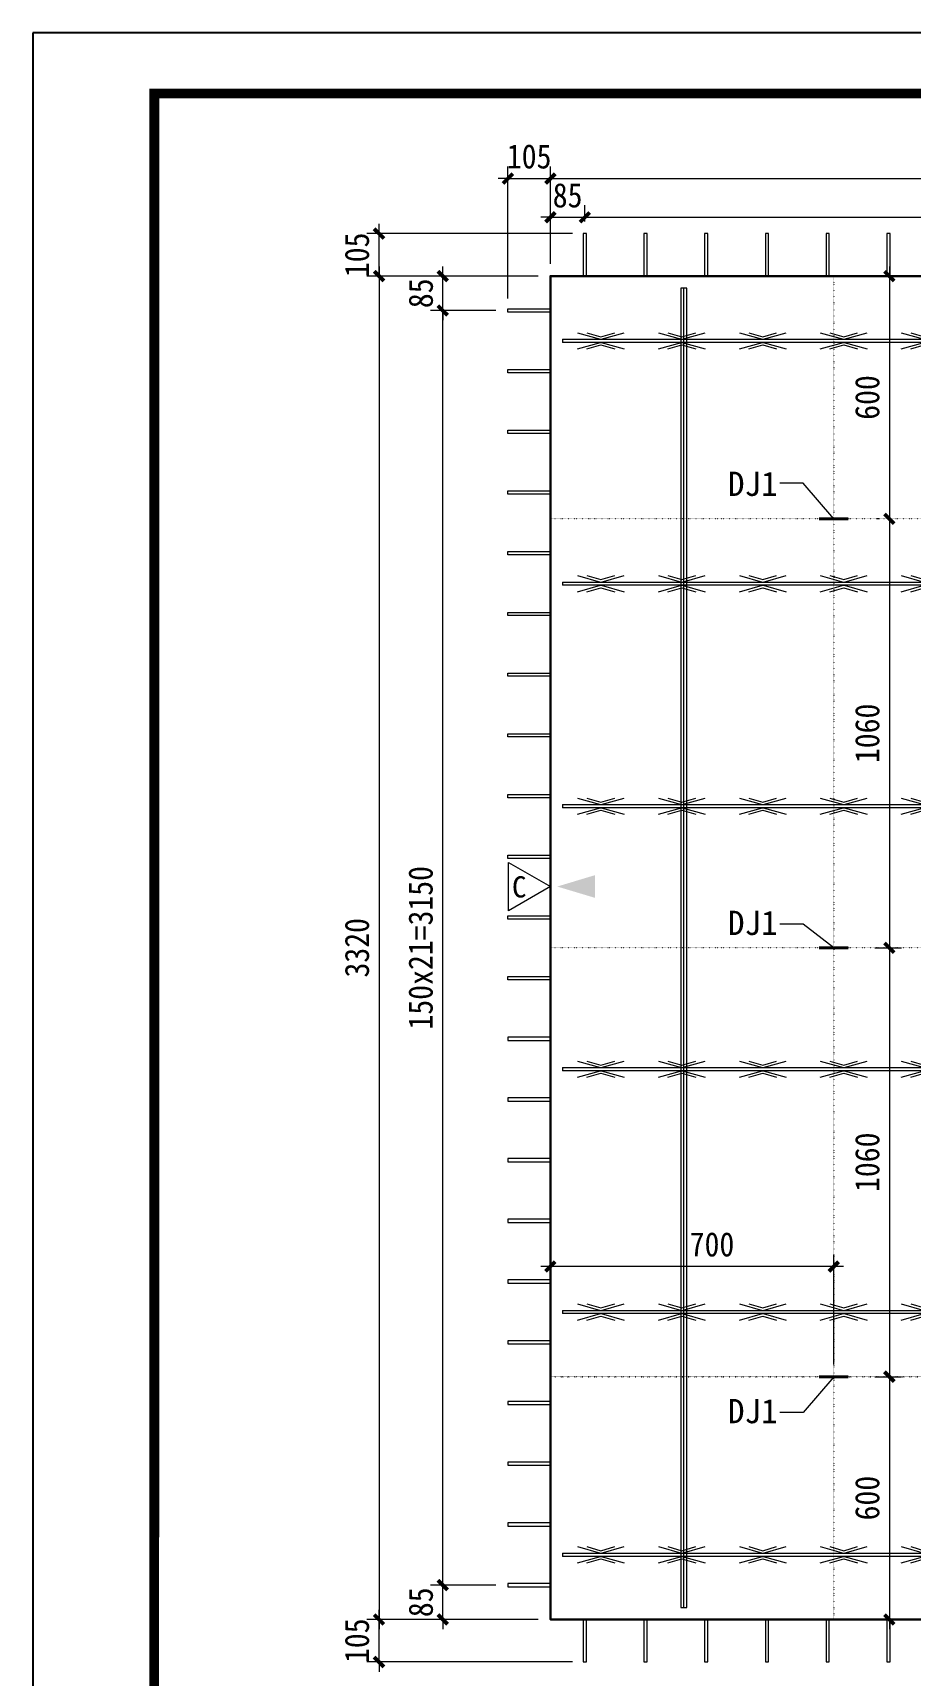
# Model space of a CAD drawing. Header units: millimetres. Extents: x 1735 to 53087, y 855 to 10491.
# Drawn here: x 18156 to 20323, y 6433 to 10491 of the extents above; entities that cross this region are included whole.
import ezdxf
from ezdxf.enums import TextEntityAlignment as Align

# ---------------------------------------------------------------- set-up
doc = ezdxf.new("R2010")
doc.units = ezdxf.units.MM
doc.linetypes.add('DOT', pattern=[0.25, 0, -0.25])
for name, color, linetype in [('ERECTIONMARK', 8, 'Continuous'), ('图框2', 1, 'Continuous'), ('图框线', 7, 'Continuous'), ('桁架', 4, 'Continuous'), ('钢筋', 7, 'Continuous')]:
    doc.layers.add(name, color=color, linetype=linetype)
for name, color, linetype, lineweight in [('YG-标注', 151, 'Continuous', 15), ('YZ-文字', 4, 'Continuous', 13), ('YZ-符号', 96, 'Continuous', 9), ('轮廓线', 2, 'Continuous', 13)]:
    doc.layers.add(name, color=color, linetype=linetype, lineweight=lineweight)
doc.styles.add('YZ-样式 2', font='simhei.ttf', dxfattribs={"width": 0.9})
doc.styles.add('图签-黑体', font='simhei.ttf')
doc.styles.add('黑体', font='simhei.ttf')
doc.dimstyles.new('m_sc-10', dxfattribs={"dimtxt": 65, "dimasz": 30, "dimexe": 20, "dimexo": 30, "dimgap": 20, "dimtad": 1, "dimdec": 0, "dimzin": 1, "dimdsep": 46, "dimtxsty": '黑体', "dimblk": 'ARCHTICK', "dimcen": 250, "dimdle": 10, "dimclrd": 256, "dimclre": 256, "dimclrt": 7, "dimazin": 0, "dimtfac": 1, "dimtdec": 0, "dimtix": 1, "dimtmove": 2, "dimatfit": 2, "dimldrblk": 'ARCHTICK', "dimfxl": 1, "dimlwd": -1, "dimlwe": -1, "dimarcsym": 0})
doc.dimstyles.new('YZ-30', dxfattribs={"dimscale": 30, "dimtxt": 2, "dimasz": 0.8, "dimexe": 1, "dimexo": 1, "dimgap": 0.8, "dimtad": 1, "dimdec": 0, "dimzin": 1, "dimdsep": 46, "dimtxsty": 'YZ-样式 2', "dimblk": 'ARCHTICK', "dimcen": 250, "dimdle": 0.8, "dimclrd": 151, "dimclre": 151, "dimclrt": 7, "dimazin": 0, "dimtfac": 1, "dimtdec": 0, "dimtix": 1, "dimtmove": 2, "dimatfit": 2, "dimldrblk": 'ARCHTICK', "dimfxl": 1, "dimlwd": 9, "dimlwe": 9, "dimarcsym": 0})

# ---------------------------------------------------------------- blocks, each defined once
blk = doc.blocks.new('_ArchTick')
at = {"color": 0, "linetype": 'ByBlock', "const_width": 0.4}
blk.add_lwpolyline([(-0.5, -0.5), (0.5, 0.5)], dxfattribs=at)
blk = doc.blocks.new('*D209')
at = {"layer": 'Defpoints', "color": 0, "ltscale": 30, "transparency": 16777216}
for p in [(19434.4, 9890.2), (19011.1, 6570.2), (19434.4, 6570.2)]:
    blk.add_point(p, dxfattribs=at)
at = {"layer": 'YG-标注', "color": 151, "lineweight": 9, "ltscale": 30, "transparency": 16777216}
for p, q in [((19011.1, 9914.2), (19011.1, 6546.2)), ((19404.4, 9890.2), (18981.1, 9890.2)), ((19404.4, 6570.2), (18981.1, 6570.2))]:
    blk.add_line(p, q, dxfattribs=at)
at = {"layer": 'YG-标注', "color": 151, "lineweight": 9, "ltscale": 30, "transparency": 16777216, "xscale": 24, "yscale": 24, "zscale": 24}
for p, rotation in [((19011.1, 9890.2), 90), ((19011.1, 6570.2), 270)]:
    blk.add_blockref('_ArchTick', p, dxfattribs=dict(at, rotation=rotation))
at = {"layer": 'YG-标注', "color": 7, "lineweight": 9, "ltscale": 30, "transparency": 16777216, "insert": (18956.8, 8230.2), "char_height": 60, "attachment_point": 5, "rotation": 90, "style": 'YZ-样式 2'}
blk.add_mtext('3320', dxfattribs=at)
blk = doc.blocks.new('*D210')
at = {"layer": 'Defpoints', "color": 0, "ltscale": 30, "transparency": 16777216}
for p in [(19011.1, 9995.2), (19519.4, 9995.2), (19434.4, 9890.2)]:
    blk.add_point(p, dxfattribs=at)
at = {"layer": 'YG-标注', "color": 151, "lineweight": 9, "ltscale": 30, "transparency": 16777216}
for p, q in [((19489.4, 9995.2), (18981.1, 9995.2)), ((19011.1, 9995.2), (19011.1, 10019.2)), ((19011.1, 9890.2), (19011.1, 9995.2)), ((19404.4, 9890.2), (18981.1, 9890.2)), ((19011.1, 9890.2), (19011.1, 9866.2))]:
    blk.add_line(p, q, dxfattribs=at)
at = {"layer": 'YG-标注', "color": 151, "lineweight": 9, "ltscale": 30, "transparency": 16777216, "xscale": 24, "yscale": 24, "zscale": 24}
for p, rotation in [((19011.1, 9995.2), 270), ((19011.1, 9890.2), 90)]:
    blk.add_blockref('_ArchTick', p, dxfattribs=dict(at, rotation=rotation))
at = {"layer": 'YG-标注', "color": 7, "lineweight": 9, "ltscale": 30, "transparency": 16777216, "insert": (18956.8, 9942.7), "char_height": 60, "attachment_point": 5, "rotation": 90, "style": 'YZ-样式 2'}
blk.add_mtext('105', dxfattribs=at)
blk = doc.blocks.new('*D211')
at = {"layer": 'Defpoints', "color": 0, "ltscale": 30, "transparency": 16777216}
for p in [(19011.1, 6570.2), (19434.4, 6570.2), (19519.4, 6465.2)]:
    blk.add_point(p, dxfattribs=at)
at = {"layer": 'YG-标注', "color": 151, "lineweight": 9, "ltscale": 30, "transparency": 16777216}
for p, q in [((19011.1, 6570.2), (19011.1, 6594.2)), ((19404.4, 6570.2), (18981.1, 6570.2)), ((19011.1, 6465.2), (19011.1, 6570.2)), ((19489.4, 6465.2), (18981.1, 6465.2)), ((19011.1, 6465.2), (19011.1, 6441.2))]:
    blk.add_line(p, q, dxfattribs=at)
at = {"layer": 'YG-标注', "color": 151, "lineweight": 9, "ltscale": 30, "transparency": 16777216, "xscale": 24, "yscale": 24, "zscale": 24}
for p, rotation in [((19011.1, 6570.2), 270), ((19011.1, 6465.2), 90)]:
    blk.add_blockref('_ArchTick', p, dxfattribs=dict(at, rotation=rotation))
at = {"layer": 'YG-标注', "color": 7, "lineweight": 9, "ltscale": 30, "transparency": 16777216, "insert": (18956.8, 6517.7), "char_height": 60, "attachment_point": 5, "rotation": 90, "style": 'YZ-样式 2'}
blk.add_mtext('105', dxfattribs=at)
blk = doc.blocks.new('*D212')
at = {"layer": 'Defpoints', "color": 0, "ltscale": 30, "transparency": 16777216}
for p in [(19168.5, 9805.2), (19329.4, 9805.2), (19329.4, 6655.2)]:
    blk.add_point(p, dxfattribs=at)
at = {"layer": 'YG-标注', "color": 151, "lineweight": 9, "ltscale": 30, "transparency": 16777216}
for p, q in [((19168.5, 6631.2), (19168.5, 9829.2)), ((19299.4, 9805.2), (19138.5, 9805.2)), ((19299.4, 6655.2), (19138.5, 6655.2))]:
    blk.add_line(p, q, dxfattribs=at)
at = {"layer": 'YG-标注', "color": 151, "lineweight": 9, "ltscale": 30, "transparency": 16777216, "xscale": 24, "yscale": 24, "zscale": 24}
for p, rotation in [((19168.5, 9805.2), 90), ((19168.5, 6655.2), 270)]:
    blk.add_blockref('_ArchTick', p, dxfattribs=dict(at, rotation=rotation))
at = {"layer": 'YG-标注', "color": 7, "lineweight": 9, "ltscale": 30, "transparency": 16777216, "insert": (19114.1, 8230.2), "char_height": 60, "attachment_point": 5, "rotation": 90, "style": 'YZ-样式 2'}
blk.add_mtext('150x21=3150', dxfattribs=at)
blk = doc.blocks.new('*D213')
at = {"layer": 'Defpoints', "color": 0, "ltscale": 30, "transparency": 16777216}
for p in [(19168.5, 9890.2), (19434.4, 9890.2), (19329.4, 9805.2)]:
    blk.add_point(p, dxfattribs=at)
at = {"layer": 'YG-标注', "color": 151, "lineweight": 9, "ltscale": 30, "transparency": 16777216}
for p, q in [((19168.5, 9890.2), (19168.5, 9914.2)), ((19404.4, 9890.2), (19138.5, 9890.2)), ((19168.5, 9805.2), (19168.5, 9890.2)), ((19299.4, 9805.2), (19138.5, 9805.2)), ((19168.5, 9805.2), (19168.5, 9781.2))]:
    blk.add_line(p, q, dxfattribs=at)
at = {"layer": 'YG-标注', "color": 151, "lineweight": 9, "ltscale": 30, "transparency": 16777216, "xscale": 24, "yscale": 24, "zscale": 24}
for p, rotation in [((19168.5, 9890.2), 270), ((19168.5, 9805.2), 90)]:
    blk.add_blockref('_ArchTick', p, dxfattribs=dict(at, rotation=rotation))
at = {"layer": 'YG-标注', "color": 7, "lineweight": 9, "ltscale": 30, "transparency": 16777216, "insert": (19114.5, 9847.7), "char_height": 60, "attachment_point": 5, "rotation": 90, "style": 'YZ-样式 2'}
blk.add_mtext('85', dxfattribs=at)
blk = doc.blocks.new('*D214')
at = {"layer": 'Defpoints', "color": 0, "ltscale": 30, "transparency": 16777216}
for p in [(19168.5, 6655.2), (19329.4, 6655.2), (19434.4, 6570.2)]:
    blk.add_point(p, dxfattribs=at)
at = {"layer": 'YG-标注', "color": 151, "lineweight": 9, "ltscale": 30, "transparency": 16777216}
for p, q in [((19168.5, 6655.2), (19168.5, 6679.2)), ((19299.4, 6655.2), (19138.5, 6655.2)), ((19168.5, 6570.2), (19168.5, 6655.2)), ((19404.4, 6570.2), (19138.5, 6570.2)), ((19168.5, 6570.2), (19168.5, 6546.2))]:
    blk.add_line(p, q, dxfattribs=at)
at = {"layer": 'YG-标注', "color": 151, "lineweight": 9, "ltscale": 30, "transparency": 16777216, "xscale": 24, "yscale": 24, "zscale": 24}
for p, rotation in [((19168.5, 6655.2), 270), ((19168.5, 6570.2), 90)]:
    blk.add_blockref('_ArchTick', p, dxfattribs=dict(at, rotation=rotation))
at = {"layer": 'YG-标注', "color": 7, "lineweight": 9, "ltscale": 30, "transparency": 16777216, "insert": (19114.5, 6612.7), "char_height": 60, "attachment_point": 5, "rotation": 90, "style": 'YZ-样式 2'}
blk.add_mtext('85', dxfattribs=at)
blk = doc.blocks.new('*D215')
at = {"layer": 'Defpoints', "color": 0, "ltscale": 30, "transparency": 16777216}
for p in [(19434.4, 10131.3), (19434.4, 9890.2), (19329.4, 9805.2)]:
    blk.add_point(p, dxfattribs=at)
at = {"layer": 'YG-标注', "color": 151, "lineweight": 9, "ltscale": 30, "transparency": 16777216}
for p, q in [((19329.4, 9835.2), (19329.4, 10161.3)), ((19434.4, 9920.2), (19434.4, 10161.3)), ((19329.4, 10131.3), (19305.4, 10131.3)), ((19329.4, 10131.3), (19434.4, 10131.3)), ((19434.4, 10131.3), (19458.4, 10131.3))]:
    blk.add_line(p, q, dxfattribs=at)
at = {"layer": 'YG-标注', "color": 151, "lineweight": 9, "ltscale": 30, "transparency": 16777216, "xscale": 24, "yscale": 24, "zscale": 24}
blk.add_blockref('_ArchTick', (19329.4, 10131.3), dxfattribs=at)
at = {"layer": 'YG-标注', "color": 151, "lineweight": 9, "ltscale": 30, "transparency": 16777216, "xscale": 24, "yscale": 24, "zscale": 24, "rotation": 180}
blk.add_blockref('_ArchTick', (19434.4, 10131.3), dxfattribs=at)
at = {"layer": 'YG-标注', "color": 7, "ltscale": 30, "transparency": 16777216, "insert": (19381.9, 10185.7), "char_height": 60, "attachment_point": 5, "style": 'YZ-样式 2'}
blk.add_mtext('105', dxfattribs=at)
blk = doc.blocks.new('*D216')
at = {"layer": 'Defpoints', "color": 0, "ltscale": 30, "transparency": 16777216}
for p in [(19519.4, 10035.5), (19519.4, 9995.2), (19434.4, 9890.2)]:
    blk.add_point(p, dxfattribs=at)
at = {"layer": 'YG-标注', "color": 151, "lineweight": 9, "ltscale": 30, "transparency": 16777216}
for p, q in [((19434.4, 10035.5), (19410.4, 10035.5)), ((19434.4, 9920.2), (19434.4, 10065.5)), ((19434.4, 10035.5), (19519.4, 10035.5)), ((19519.4, 10025.2), (19519.4, 10065.5)), ((19519.4, 10035.5), (19543.4, 10035.5))]:
    blk.add_line(p, q, dxfattribs=at)
at = {"layer": 'YG-标注', "color": 151, "lineweight": 9, "ltscale": 30, "transparency": 16777216, "xscale": 24, "yscale": 24, "zscale": 24}
blk.add_blockref('_ArchTick', (19434.4, 10035.5), dxfattribs=at)
at = {"layer": 'YG-标注', "color": 151, "lineweight": 9, "ltscale": 30, "transparency": 16777216, "xscale": 24, "yscale": 24, "zscale": 24, "rotation": 180}
blk.add_blockref('_ArchTick', (19519.4, 10035.5), dxfattribs=at)
at = {"layer": 'YG-标注', "color": 7, "ltscale": 30, "transparency": 16777216, "insert": (19476.9, 10089.5), "char_height": 60, "attachment_point": 5, "style": 'YZ-样式 2'}
blk.add_mtext('85', dxfattribs=at)
blk = doc.blocks.new('*D217')
at = {"layer": 'Defpoints', "color": 0, "ltscale": 30, "transparency": 16777216}
for p in [(23054.4, 10131.3), (19434.4, 9890.2), (23054.4, 9890.2)]:
    blk.add_point(p, dxfattribs=at)
at = {"layer": 'YG-标注', "color": 151, "lineweight": 9, "ltscale": 30, "transparency": 16777216}
for p, q in [((19434.4, 9920.2), (19434.4, 10161.3)), ((23054.4, 9920.2), (23054.4, 10161.3)), ((19410.4, 10131.3), (23078.4, 10131.3))]:
    blk.add_line(p, q, dxfattribs=at)
at = {"layer": 'YG-标注', "color": 151, "lineweight": 9, "ltscale": 30, "transparency": 16777216, "xscale": 24, "yscale": 24, "zscale": 24, "rotation": 180}
blk.add_blockref('_ArchTick', (19434.4, 10131.3), dxfattribs=at)
at = {"layer": 'YG-标注', "color": 151, "lineweight": 9, "ltscale": 30, "transparency": 16777216, "xscale": 24, "yscale": 24, "zscale": 24}
blk.add_blockref('_ArchTick', (23054.4, 10131.3), dxfattribs=at)
at = {"layer": 'YG-标注', "color": 7, "lineweight": 9, "ltscale": 30, "transparency": 16777216, "insert": (21244.4, 10185.7), "char_height": 60, "attachment_point": 5, "style": 'YZ-样式 2'}
blk.add_mtext('3620', dxfattribs=at)
blk = doc.blocks.new('*D220')
at = {"layer": 'Defpoints', "color": 0, "ltscale": 30, "transparency": 16777216}
for p in [(22969.4, 10035.5), (19519.4, 9995.2), (22969.4, 9995.2)]:
    blk.add_point(p, dxfattribs=at)
at = {"layer": 'YG-标注', "color": 151, "lineweight": 9, "ltscale": 30, "transparency": 16777216}
for p, q in [((19495.4, 10035.5), (22993.4, 10035.5)), ((19519.4, 10025.2), (19519.4, 10065.5)), ((22969.4, 10025.2), (22969.4, 10065.5))]:
    blk.add_line(p, q, dxfattribs=at)
at = {"layer": 'YG-标注', "color": 151, "lineweight": 9, "ltscale": 30, "transparency": 16777216, "xscale": 24, "yscale": 24, "zscale": 24, "rotation": 180}
blk.add_blockref('_ArchTick', (19519.4, 10035.5), dxfattribs=at)
at = {"layer": 'YG-标注', "color": 151, "lineweight": 9, "ltscale": 30, "transparency": 16777216, "xscale": 24, "yscale": 24, "zscale": 24}
blk.add_blockref('_ArchTick', (22969.4, 10035.5), dxfattribs=at)
at = {"layer": 'YG-标注', "color": 7, "ltscale": 30, "transparency": 16777216, "insert": (21244.4, 10089.8), "char_height": 60, "attachment_point": 5, "style": 'YZ-样式 2'}
blk.add_mtext('150x23=3450', dxfattribs=at)
blk = doc.blocks.new('*D221')
at = {"layer": 'Defpoints', "color": 0, "ltscale": 30, "transparency": 16777216}
for p in [(19434.4, 7442.5), (19434.4, 7286.4), (20134.4, 7170.2)]:
    blk.add_point(p, dxfattribs=at)
at = {"layer": 'YG-标注', "color": 151, "lineweight": 9, "ltscale": 30, "transparency": 16777216}
for p, q in [((19434.4, 7316.4), (19434.4, 7472.5)), ((20134.4, 7200.2), (20134.4, 7472.5)), ((20158.4, 7442.5), (19410.4, 7442.5))]:
    blk.add_line(p, q, dxfattribs=at)
at = {"layer": 'YG-标注', "color": 151, "lineweight": 9, "ltscale": 30, "transparency": 16777216, "xscale": 24, "yscale": 24, "zscale": 24, "rotation": 180}
blk.add_blockref('_ArchTick', (19434.4, 7442.5), dxfattribs=at)
at = {"layer": 'YG-标注', "color": 151, "lineweight": 9, "ltscale": 30, "transparency": 16777216, "xscale": 24, "yscale": 24, "zscale": 24}
blk.add_blockref('_ArchTick', (20134.4, 7442.5), dxfattribs=at)
at = {"layer": 'YG-标注', "color": 7, "lineweight": 9, "ltscale": 30, "transparency": 16777216, "insert": (19833.6, 7496.9), "char_height": 60, "attachment_point": 5, "style": 'YZ-样式 2'}
blk.add_mtext('700', dxfattribs=at)
blk = doc.blocks.new('A$C534605DC')
at = {"layer": '桁架', "color": 4, "lineweight": 9}
for p, q in [((-3560, 4), (-3560, -4)), ((0, -4), (0, 4))]:
    blk.add_line(p, q, dxfattribs=at)
for points in [[(-3560, 4), (0, 4)], [(-3523.2, 20), (-3466.3, 4), (-3464.5, 4), (-3407.6, 20)], [(-3499.7, 20), (-3465.5, 10), (-3465.2, 10), (-3431.1, 20)], [(-3323.2, 20), (-3266.3, 4), (-3264.5, 4), (-3207.6, 20)], [(-3299.7, 20), (-3265.5, 10), (-3265.2, 10), (-3231.1, 20)], [(-3123.2, 20), (-3066.3, 4), (-3064.5, 4), (-3007.6, 20)], [(-3099.7, 20), (-3065.5, 10), (-3065.2, 10), (-3031.1, 20)], [(-2923.2, 20), (-2866.3, 4), (-2864.5, 4), (-2807.6, 20)], [(-2899.7, 20), (-2865.5, 10), (-2865.2, 10), (-2831.1, 20)], [(-2723.2, 20), (-2666.3, 4), (-2664.5, 4), (-2607.6, 20)], [(-2699.7, 20), (-2665.5, 10), (-2665.2, 10), (-2631.1, 20)], [(-2523.2, 20), (-2466.3, 4), (-2464.5, 4), (-2407.6, 20)], [(-2499.7, 20), (-2465.5, 10), (-2465.2, 10), (-2431.1, 20)], [(-2323.2, 20), (-2266.3, 4), (-2264.5, 4), (-2207.6, 20)], [(-2299.7, 20), (-2265.5, 10), (-2265.2, 10), (-2231.1, 20)], [(-2123.2, 20), (-2066.3, 4), (-2064.5, 4), (-2007.6, 20)], [(-2099.7, 20), (-2065.5, 10), (-2065.2, 10), (-2031.1, 20)], [(-1923.2, 20), (-1866.3, 4), (-1864.5, 4), (-1807.6, 20)], [(-1899.7, 20), (-1865.5, 10), (-1865.2, 10), (-1831.1, 20)], [(-1723.2, 20), (-1666.3, 4), (-1664.5, 4), (-1607.6, 20)], [(-1699.7, 20), (-1665.5, 10), (-1665.2, 10), (-1631.1, 20)], [(-1523.2, 20), (-1466.3, 4), (-1464.5, 4), (-1407.6, 20)], [(-1499.7, 20), (-1465.5, 10), (-1465.2, 10), (-1431.1, 20)], [(-1323.2, 20), (-1266.3, 4), (-1264.5, 4), (-1207.6, 20)], [(-1299.7, 20), (-1265.5, 10), (-1265.2, 10), (-1231.1, 20)], [(-1123.2, 20), (-1066.3, 4), (-1064.5, 4), (-1007.6, 20)], [(-1099.7, 20), (-1065.5, 10), (-1065.2, 10), (-1031.1, 20)], [(-922.9, 20), (-866, 4), (-864.1, 4), (-807.3, 20)], [(-899.4, 20), (-865.2, 10), (-864.9, 10), (-830.8, 20)], [(-722.9, 20), (-666, 4), (-664.1, 4), (-607.3, 20)], [(-699.4, 20), (-665.2, 10), (-664.9, 10), (-630.8, 20)], [(-522.9, 20), (-466, 4), (-464.1, 4), (-407.3, 20)], [(-499.4, 20), (-465.2, 10), (-464.9, 10), (-430.8, 20)], [(-322.9, 20), (-266, 4), (-264.1, 4), (-207.3, 20)], [(-299.4, 20), (-265.2, 10), (-264.9, 10), (-230.8, 20)], [(-122.4, 20), (-65.5, 4), (-63.7, 4), (-6.8, 20)], [(-98.9, 20), (-64.8, 10), (-64.4, 10), (-30.3, 20)], [(0, -4), (-3560, -4)], [(-3523.2, -20), (-3466.3, -4), (-3464.5, -4), (-3407.6, -20)], [(-3499.7, -20), (-3465.5, -10), (-3465.2, -10), (-3431.1, -20)], [(-3323.2, -20), (-3266.3, -4), (-3264.5, -4), (-3207.6, -20)], [(-3299.7, -20), (-3265.5, -10), (-3265.2, -10), (-3231.1, -20)], [(-3123.2, -20), (-3066.3, -4), (-3064.5, -4), (-3007.6, -20)], [(-3099.7, -20), (-3065.5, -10), (-3065.2, -10), (-3031.1, -20)], [(-2923.2, -20), (-2866.3, -4), (-2864.5, -4), (-2807.6, -20)], [(-2899.7, -20), (-2865.5, -10), (-2865.2, -10), (-2831.1, -20)], [(-2723.2, -20), (-2666.3, -4), (-2664.5, -4), (-2607.6, -20)], [(-2699.7, -20), (-2665.5, -10), (-2665.2, -10), (-2631.1, -20)], [(-2523.2, -20), (-2466.3, -4), (-2464.5, -4), (-2407.6, -20)], [(-2499.7, -20), (-2465.5, -10), (-2465.2, -10), (-2431.1, -20)], [(-2323.2, -20), (-2266.3, -4), (-2264.5, -4), (-2207.6, -20)], [(-2299.7, -20), (-2265.5, -10), (-2265.2, -10), (-2231.1, -20)], [(-2123.2, -20), (-2066.3, -4), (-2064.5, -4), (-2007.6, -20)], [(-2099.7, -20), (-2065.5, -10), (-2065.2, -10), (-2031.1, -20)], [(-1923.2, -20), (-1866.3, -4), (-1864.5, -4), (-1807.6, -20)], [(-1899.7, -20), (-1865.5, -10), (-1865.2, -10), (-1831.1, -20)], [(-1723.2, -20), (-1666.3, -4), (-1664.5, -4), (-1607.6, -20)], [(-1699.7, -20), (-1665.5, -10), (-1665.2, -10), (-1631.1, -20)], [(-1523.2, -20), (-1466.3, -4), (-1464.5, -4), (-1407.6, -20)], [(-1499.7, -20), (-1465.5, -10), (-1465.2, -10), (-1431.1, -20)], [(-1323.2, -20), (-1266.3, -4), (-1264.5, -4), (-1207.6, -20)], [(-1299.7, -20), (-1265.5, -10), (-1265.2, -10), (-1231.1, -20)], [(-1123.2, -20), (-1066.3, -4), (-1064.5, -4), (-1007.6, -20)], [(-1099.7, -20), (-1065.5, -10), (-1065.2, -10), (-1031.1, -20)], [(-922.9, -20), (-866, -4), (-864.1, -4), (-807.3, -20)], [(-899.4, -20), (-865.2, -10), (-864.9, -10), (-830.8, -20)], [(-722.9, -20), (-666, -4), (-664.1, -4), (-607.3, -20)], [(-699.4, -20), (-665.2, -10), (-664.9, -10), (-630.8, -20)], [(-522.9, -20), (-466, -4), (-464.1, -4), (-407.3, -20)], [(-499.4, -20), (-465.2, -10), (-464.9, -10), (-430.8, -20)], [(-322.9, -20), (-266, -4), (-264.1, -4), (-207.3, -20)], [(-299.4, -20), (-265.2, -10), (-264.9, -10), (-230.8, -20)], [(-122.4, -20), (-65.5, -4), (-63.7, -4), (-6.8, -20)], [(-98.9, -20), (-64.8, -10), (-64.4, -10), (-30.3, -20)]]:
    blk.add_lwpolyline(points, dxfattribs=at)
blk = doc.blocks.new('A$C58884BC7')
at = {"layer": '钢筋', "color": 4, "lineweight": 13}
for points in [[(-7.2, 0), (7.3, 0), (7.3, 3200), (7.3, 3260), (-7.2, 3260)], [(-7.2, 3260), (-7.2, 3260), (-7.2, 0)], [(-0.8, 3260), (-0.8, 3200), (-0.8, 0)]]:
    blk.add_lwpolyline(points, dxfattribs=at)
blk = doc.blocks.new('*D246')
at = {"layer": 'Defpoints', "color": 0, "ltscale": 30, "transparency": 16777216}
for p in [(20371.3, 9890.2), (20271.7, 9290.2), (20277.4, 9290.2)]:
    blk.add_point(p, dxfattribs=at)
at = {"layer": 'YG-标注', "color": 151, "lineweight": 9, "ltscale": 30, "transparency": 16777216}
for p, q in [((20271.7, 9914.2), (20271.7, 9266.2)), ((20341.3, 9890.2), (20241.7, 9890.2)), ((20247.4, 9290.2), (20241.7, 9290.2))]:
    blk.add_line(p, q, dxfattribs=at)
at = {"layer": 'YG-标注', "color": 151, "lineweight": 9, "ltscale": 30, "transparency": 16777216, "xscale": 24, "yscale": 24, "zscale": 24}
for p, rotation in [((20271.7, 9890.2), 90), ((20271.7, 9290.2), 270)]:
    blk.add_blockref('_ArchTick', p, dxfattribs=dict(at, rotation=rotation))
at = {"layer": 'YG-标注', "color": 7, "ltscale": 30, "transparency": 16777216, "insert": (20217.4, 9590.2), "char_height": 60, "attachment_point": 5, "rotation": 90, "style": 'YZ-样式 2'}
blk.add_mtext('600', dxfattribs=at)
blk = doc.blocks.new('*D247')
at = {"layer": 'Defpoints', "color": 0, "ltscale": 30, "transparency": 16777216}
for p in [(20277.4, 9290.2), (20205.9, 8230.2), (20271.7, 8230.2)]:
    blk.add_point(p, dxfattribs=at)
at = {"layer": 'YG-标注', "color": 151, "lineweight": 9, "ltscale": 30, "transparency": 16777216}
for p, q in [((20271.7, 9314.2), (20271.7, 8206.2)), ((20247.4, 9290.2), (20241.7, 9290.2)), ((20235.9, 8230.2), (20301.7, 8230.2))]:
    blk.add_line(p, q, dxfattribs=at)
at = {"layer": 'YG-标注', "color": 151, "lineweight": 9, "ltscale": 30, "transparency": 16777216, "xscale": 24, "yscale": 24, "zscale": 24}
for p, rotation in [((20271.7, 9290.2), 90), ((20271.7, 8230.2), 270)]:
    blk.add_blockref('_ArchTick', p, dxfattribs=dict(at, rotation=rotation))
at = {"layer": 'YG-标注', "color": 7, "ltscale": 30, "transparency": 16777216, "insert": (20217.4, 8760.2), "char_height": 60, "attachment_point": 5, "rotation": 90, "style": 'YZ-样式 2'}
blk.add_mtext('1060', dxfattribs=at)
blk = doc.blocks.new('*D248')
at = {"layer": 'Defpoints', "color": 0, "ltscale": 30, "transparency": 16777216}
for p in [(20205.9, 8230.2), (20205.9, 7170.2), (20271.7, 7170.2)]:
    blk.add_point(p, dxfattribs=at)
at = {"layer": 'YG-标注', "color": 151, "lineweight": 9, "ltscale": 30, "transparency": 16777216}
for p, q in [((20271.7, 8254.2), (20271.7, 7146.2)), ((20235.9, 8230.2), (20301.7, 8230.2)), ((20235.9, 7170.2), (20301.7, 7170.2))]:
    blk.add_line(p, q, dxfattribs=at)
at = {"layer": 'YG-标注', "color": 151, "lineweight": 9, "ltscale": 30, "transparency": 16777216, "xscale": 24, "yscale": 24, "zscale": 24}
for p, rotation in [((20271.7, 8230.2), 90), ((20271.7, 7170.2), 270)]:
    blk.add_blockref('_ArchTick', p, dxfattribs=dict(at, rotation=rotation))
at = {"layer": 'YG-标注', "color": 7, "ltscale": 30, "transparency": 16777216, "insert": (20217.4, 7700.2), "char_height": 60, "attachment_point": 5, "rotation": 90, "style": 'YZ-样式 2'}
blk.add_mtext('1060', dxfattribs=at)
blk = doc.blocks.new('*D249')
at = {"layer": 'Defpoints', "color": 0, "ltscale": 30, "transparency": 16777216}
for p in [(20205.9, 7170.2), (20171.4, 6570.2), (20271.7, 6570.2)]:
    blk.add_point(p, dxfattribs=at)
at = {"layer": 'YG-标注', "color": 151, "lineweight": 9, "ltscale": 30, "transparency": 16777216}
for p, q in [((20271.7, 7194.2), (20271.7, 6546.2)), ((20235.9, 7170.2), (20301.7, 7170.2)), ((20201.4, 6570.2), (20301.7, 6570.2))]:
    blk.add_line(p, q, dxfattribs=at)
at = {"layer": 'YG-标注', "color": 151, "lineweight": 9, "ltscale": 30, "transparency": 16777216, "xscale": 24, "yscale": 24, "zscale": 24}
for p, rotation in [((20271.7, 7170.2), 90), ((20271.7, 6570.2), 270)]:
    blk.add_blockref('_ArchTick', p, dxfattribs=dict(at, rotation=rotation))
at = {"layer": 'YG-标注', "color": 7, "ltscale": 30, "transparency": 16777216, "insert": (20217.4, 6870.2), "char_height": 60, "attachment_point": 5, "rotation": 90, "style": 'YZ-样式 2'}
blk.add_mtext('600', dxfattribs=at)

msp = doc.modelspace()

# ---------------------------------------------------------------- hatches: boundary and pattern name
at = {"layer": 'YZ-符号', "lineweight": 15}
msp.add_hatch(color=1, dxfattribs=at).paths.add_polyline_path([(19451.4, 8381.6), (19544.5, 8353.6), (19544.5, 8409.7)])

# ---------------------------------------------------------------- linework, layer by layer
at = {"layer": 'ERECTIONMARK', "color": 3, "lineweight": 40}
for p, q in [((20098.7, 9290.2), (20170.2, 9290.2)), ((20098.7, 9290.2), (20170.2, 9290.2)), ((20098.7, 8230.2), (20170.2, 8230.2)), ((20098.7, 8230.2), (20170.2, 8230.2)), ((20098.7, 7170.2), (20170.2, 7170.2)), ((20098.7, 7170.2), (20170.2, 7170.2))]:
    msp.add_line(p, q, dxfattribs=at)
at = {"layer": 'YZ-符号', "color": 253, "linetype": 'DOT', "lineweight": 13, "ltscale": 5}
for p, q in [((20134.4, 9890.2), (20134.4, 6570.2)), ((23054.4, 9290.6), (19434.4, 9290.6)), ((23054.4, 8229.7), (19434.4, 8229.7)), ((19434.4, 7169.7), (23054.4, 7169.7)), ((23054.4, 7169.7), (19434.4, 7169.7))]:
    msp.add_line(p, q, dxfattribs=at)
at = {"layer": 'YZ-符号', "color": 1, "lineweight": 15}
msp.add_lwpolyline([(19434.4, 8381.6), (19331, 8321.9), (19331, 8441.3)], close=True, dxfattribs=at)
at = {"layer": '图框2', "color": 1}
msp.add_lwpolyline([(18155.9, 10491.4), (18155.9, 1581.4), (30755.9, 1581.4), (30755.9, 10491.4)], close=True, dxfattribs=at)
at = {"layer": '图框线', "const_width": 24}
msp.add_lwpolyline([(18456, 10341.4), (30605.9, 10341.4), (30605.9, 1731.4), (18455.9, 1731.4)], close=True, dxfattribs=at)
at = {"layer": '轮廓线', "color": 2, "lineweight": 30}
msp.add_lwpolyline([(23054.4, 9890.2), (23054.4, 6570.2), (19434.4, 6570.2), (19434.4, 9890.2)], close=True, dxfattribs=at)
at = {"layer": '钢筋', "color": 5, "lineweight": 13}
for points in [[(19523.4, 9890.2), (19523.4, 9995.2), (19515.4, 9995.2), (19515.4, 9890.2)], [(19673.4, 9890.2), (19673.4, 9995.2), (19665.4, 9995.2), (19665.4, 9890.2)], [(19823.4, 9890.2), (19823.4, 9995.2), (19815.4, 9995.2), (19815.4, 9890.2)], [(19973.4, 9890.2), (19973.4, 9995.2), (19965.4, 9995.2), (19965.4, 9890.2)], [(20123.4, 9890.2), (20123.4, 9995.2), (20115.4, 9995.2), (20115.4, 9890.2)], [(20273.4, 9890.2), (20273.4, 9995.2), (20265.4, 9995.2), (20265.4, 9890.2)], [(19515.4, 6570.2), (19515.4, 6465.2), (19523.4, 6465.2), (19523.4, 6570.2)], [(19665.4, 6570.2), (19665.4, 6465.2), (19673.4, 6465.2), (19673.4, 6570.2)], [(19815.4, 6570.2), (19815.4, 6465.2), (19823.4, 6465.2), (19823.4, 6570.2)], [(19965.4, 6570.2), (19965.4, 6465.2), (19973.4, 6465.2), (19973.4, 6570.2)], [(20115.4, 6570.2), (20115.4, 6465.2), (20123.4, 6465.2), (20123.4, 6570.2)], [(20265.4, 6570.2), (20265.4, 6465.2), (20273.4, 6465.2), (20273.4, 6570.2)]]:
    msp.add_lwpolyline(points, dxfattribs=at)
at = {"layer": '钢筋', "color": 1, "lineweight": 13}
for points in [[(19434.4, 9801.2), (19329.4, 9801.2), (19329.4, 9809.2), (19434.4, 9809.2)], [(19434.4, 9651.2), (19329.4, 9651.2), (19329.4, 9659.2), (19434.4, 9659.2)], [(19434.4, 9501.2), (19329.4, 9501.2), (19329.4, 9509.2), (19434.4, 9509.2)], [(19434.4, 9351.2), (19329.4, 9351.2), (19329.4, 9359.2), (19434.4, 9359.2)], [(19434.4, 9201.2), (19329.4, 9201.2), (19329.4, 9209.2), (19434.4, 9209.2)], [(19434.4, 9051.2), (19329.4, 9051.2), (19329.4, 9059.2), (19434.4, 9059.2)], [(19434.4, 8901.2), (19329.4, 8901.2), (19329.4, 8909.2), (19434.4, 8909.2)], [(19434.4, 8751.2), (19329.4, 8751.2), (19329.4, 8759.2), (19434.4, 8759.2)], [(19434.4, 8601.2), (19329.4, 8601.2), (19329.4, 8609.2), (19434.4, 8609.2)], [(19434.4, 8451.2), (19329.4, 8451.2), (19329.4, 8459.2), (19434.4, 8459.2)], [(19434.4, 8301.2), (19329.4, 8301.2), (19329.4, 8309.2), (19434.4, 8309.2)], [(19434.4, 8151.2), (19329.4, 8151.2), (19329.4, 8159.2), (19434.4, 8159.2)], [(19434.4, 8009.2), (19329.4, 8009.2), (19329.4, 8001.2), (19434.4, 8001.2)], [(19434.4, 7859.2), (19329.4, 7859.2), (19329.4, 7851.2), (19434.4, 7851.2)], [(19434.4, 7709.2), (19329.4, 7709.2), (19329.4, 7701.2), (19434.4, 7701.2)], [(19434.4, 7559.2), (19329.4, 7559.2), (19329.4, 7551.2), (19434.4, 7551.2)], [(19434.4, 7409.2), (19329.4, 7409.2), (19329.4, 7401.2), (19434.4, 7401.2)], [(19434.4, 7259.2), (19329.4, 7259.2), (19329.4, 7251.2), (19434.4, 7251.2)], [(19434.4, 7109.2), (19329.4, 7109.2), (19329.4, 7101.2), (19434.4, 7101.2)], [(19434.4, 6959.2), (19329.4, 6959.2), (19329.4, 6951.2), (19434.4, 6951.2)], [(19434.4, 6809.2), (19329.4, 6809.2), (19329.4, 6801.2), (19434.4, 6801.2)], [(19434.4, 6659.2), (19329.4, 6659.2), (19329.4, 6651.2), (19434.4, 6651.2)]]:
    msp.add_lwpolyline(points, dxfattribs=at)

# ---------------------------------------------------------------- block references
at = {"layer": 'YG-标注', "color": 0, "ltscale": 30}
msp.add_blockref('A$C58884BC7', (19764.2, 6600.2), dxfattribs=at)
at = {"layer": '钢筋', "color": 0, "ltscale": 30}
for p in [(23024.4, 9730.2), (23024.4, 9130.2), (23024.4, 8580.2), (23024.4, 7930.2), (23024.4, 7330.2), (23024.4, 6730.2)]:
    msp.add_blockref('A$C534605DC', p, dxfattribs=at)

# ---------------------------------------------------------------- texts
at = {"layer": 'YZ-文字', "style": '黑体'}
for p in [(19873.1, 9376.9), (19873.1, 8291.8), (19873.1, 7085.2), (19873.1, 7085.2)]:
    msp.add_text('DJ1', height=60, dxfattribs=at).set_placement(p, align=Align.MIDDLE_LEFT)
at = {"layer": 'YZ-符号', "color": 1, "lineweight": 15, "style": '图签-黑体'}
msp.add_text('C', height=52.5, dxfattribs=at).set_placement((19339.6, 8354.5))

# ---------------------------------------------------------------- dimensions: what is measured, and where the dimension line sits
at = {"layer": 'YG-标注', "color": 0, "ltscale": 30}
for base, p1, p2, picture, middle in [((19434.4, 10131.3), (19329.4, 9805.2), (19434.4, 9890.2), '*D215', (19381.9, 10185.7)), ((19519.4, 10035.5), (19434.4, 9890.2), (19519.4, 9995.2), '*D216', (19476.9, 10089.5))]:
    dim = msp.add_linear_dim(base=base, p1=p1, p2=p2, dimstyle='YZ-30', dxfattribs=at)
    dim.commit()
    dim.dimension.update_dxf_attribs({"geometry": picture, "text_midpoint": middle})
at = {"layer": 'YG-标注', "color": 0, "lineweight": 9, "ltscale": 30}
dim = msp.add_linear_dim(base=(23054.4, 10131.3), p1=(19434.4, 9890.2), p2=(23054.4, 9890.2), dimstyle='YZ-30', dxfattribs=at)
dim.commit()
dim.dimension.update_dxf_attribs({"geometry": '*D217', "text_midpoint": (21244.4, 10185.7)})
at = {"layer": 'YG-标注', "color": 0, "ltscale": 30}
dim = msp.add_linear_dim(base=(22969.4, 10035.5), p1=(19519.4, 9995.2), p2=(22969.4, 9995.2), text='150x23=<>', dimstyle='YZ-30', dxfattribs=at)
dim.commit()
dim.dimension.update_dxf_attribs({"geometry": '*D220', "text_midpoint": (21244.4, 10089.8)})
at = {"layer": 'YG-标注', "color": 0, "lineweight": 9, "ltscale": 30}
for base, p1, p2, angle, picture, middle in [((19011.1, 9995.2), (19434.4, 9890.2), (19519.4, 9995.2), 90, '*D210', (18956.8, 9942.7)), ((19011.1, 6570.2), (19434.4, 9890.2), (19434.4, 6570.2), 270, '*D209', (18956.8, 8230.2)), ((19168.5, 9890.2), (19329.4, 9805.2), (19434.4, 9890.2), 90, '*D213', (19114.5, 9847.7)), ((19168.5, 6655.2), (19434.4, 6570.2), (19329.4, 6655.2), 90, '*D214', (19114.5, 6612.7)), ((19011.1, 6570.2), (19519.4, 6465.2), (19434.4, 6570.2), 90, '*D211', (18956.8, 6517.7))]:
    dim = msp.add_linear_dim(base=base, p1=p1, p2=p2, angle=angle, dimstyle='YZ-30', dxfattribs=at)
    dim.commit()
    dim.dimension.update_dxf_attribs({"geometry": picture, "text_midpoint": middle})
at = {"layer": 'YG-标注', "color": 0, "ltscale": 30}
for base, p1, p2, picture, middle in [((20271.7, 9290.2), (20371.3, 9890.2), (20277.4, 9290.2), '*D246', (20217.4, 9590.2)), ((20271.7, 8230.2), (20277.4, 9290.2), (20205.9, 8230.2), '*D247', (20217.4, 8760.2)), ((20271.7, 7170.2), (20205.9, 8230.2), (20205.9, 7170.2), '*D248', (20217.4, 7700.2)), ((20271.7, 6570.2), (20205.9, 7170.2), (20171.4, 6570.2), '*D249', (20217.4, 6870.2))]:
    dim = msp.add_linear_dim(base=base, p1=p1, p2=p2, angle=90, dimstyle='YZ-30', dxfattribs=at)
    dim.commit()
    dim.dimension.update_dxf_attribs({"geometry": picture, "text_midpoint": middle})
at = {"layer": 'YG-标注', "color": 0, "lineweight": 9, "ltscale": 30}
dim = msp.add_linear_dim(base=(19168.5, 9805.2), p1=(19329.4, 6655.2), p2=(19329.4, 9805.2), angle=90, text='150x21=<>', dimstyle='YZ-30', dxfattribs=at)
dim.commit()
dim.dimension.update_dxf_attribs({"geometry": '*D212', "text_midpoint": (19114.1, 8230.2)})
dim = msp.add_linear_dim(base=(19434.4, 7442.5), p1=(20134.4, 7170.2), p2=(19434.4, 7286.4), dimstyle='YZ-30', dxfattribs=at)
dim.commit()
dim.dimension.update_dxf_attribs({"geometry": '*D221', "text_midpoint": (19833.6, 7496.9), "dimtype": 160})

# ---------------------------------------------------------------- leaders
at = {"layer": 'YZ-符号', "lineweight": 13}
for points in [[(20134.4, 9290.2), (20058.7, 9378.6), (20001.2, 9378.6)], [(20134.4, 9290.2), (20058.7, 9378.6), (20001.2, 9378.6)], [(20134.4, 8230.2), (20058.7, 8288.5), (20001.2, 8288.5)], [(20134.4, 7170.2), (20058.7, 7081.8), (20001.2, 7081.8)]]:
    msp.add_leader(points, dimstyle='m_sc-10', override={"dimasz": 5, "dimldrblk": 'Dot'}, dxfattribs=at)

doc.saveas('drawing.dxf')
